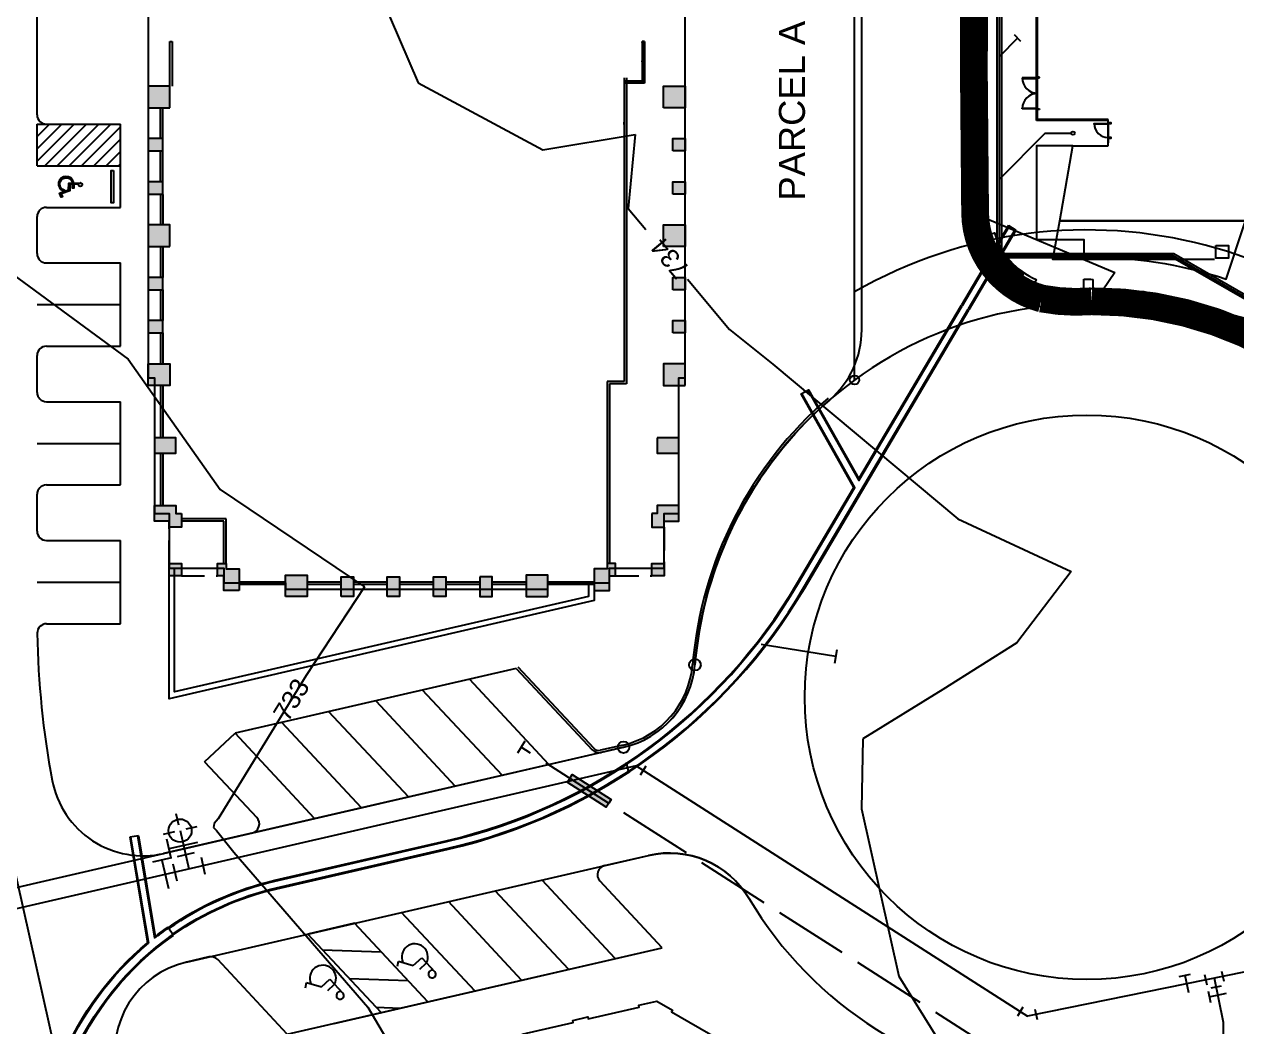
# Model space of a CAD drawing. Header units: feet. Extents: x 2207070 to 2208879, y 513929 to 516197.
# Drawn here: x 2207207.7 to 2207469.7, y 514937.1 to 515153.8 of the extents above; entities that cross this region are included whole.
import ezdxf

# ---------------------------------------------------------------- set-up
doc = ezdxf.new("R2010")
doc.units = ezdxf.units.FT
doc.header["$LTSCALE"] = 40
doc.header["$MEASUREMENT"] = 0
for name, pattern in [('0602-FP01-SKIN$0$HIDDEN2', [0.1875, 0.125, -0.0625]), ('CENTER2', [1.125, 0.75, -0.125, 0.125, -0.125]), ('DASHED2', [0.375, 0.25, -0.125]), ('DL4', [0.5, 0.4, -0.1]), ('HIDDEN2', [0.1875, 0.125, -0.0625]), ('PHANTOM2', [1.25, 0.625, -0.125, 0.125, -0.125, 0.125, -0.125]), ('PL1', [1.29, 1, -0.08, 0.025, -0.08, 0.025, -0.08])]:
    doc.linetypes.add(name, pattern=pattern)
doc.layers.get('0').update_dxf_attribs({"linetype": 'CONTINUOUS'})
for name, color, linetype in [('0602-CG01$0$A-SLAB-EDGE', 4, 'CONTINUOUS'), ('0602-FP01-SKIN$0$A-DOOR', 2, 'CONTINUOUS'), ('0602-FP01-SKIN$0$A-FLOR-OVHD', 1, '0602-FP01-SKIN$0$HIDDEN2'), ('0602-FP01-SKIN$0$A-GLAZ', 2, 'CONTINUOUS'), ('0602-FP01-SKIN$0$A-GLAZ-JAMB', 2, 'CONTINUOUS'), ('0602-FP01-SKIN$0$A-WALL-EXT', 5, 'CONTINUOUS'), ('0602-FP01-SKIN$0$A-WALL-FINISH', 1, 'CONTINUOUS'), ('_PATIO', 2, 'CONTINUOUS'), ('A-FLOR-OVHD', 8, 'HIDDEN2'), ('A-GLAZ', 103, 'CONTINUOUS'), ('a-hatch-bldg', 8, 'CONTINUOUS'), ('A-PARK-LINE', 9, 'CONTINUOUS'), ('A-WALL-EXT', 5, 'CONTINUOUS'), ('A-WALL-EXTR', 2, 'CONTINUOUS'), ('Building', 1, 'CONTINUOUS'), ('BuildTo', 6, 'DASHED2'), ('C-BLDG-OUTLINE', 2, 'CONTINUOUS'), ('C-ESMT-FIRE', 7, 'FIRE_LANE'), ('C-STRM-PIPE-EXIST', 245, 'HIDDEN2'), ('C-STRM-STRC', 7, 'CONTINUOUS'), ('C-SWLK-BFR', 7, 'CONTINUOUS'), ('Centerline', 7, 'CENTER2'), ('CONT-MNR', 250, 'HIDDEN2'), ('CONT-MNR LABELS', 250, 'CONTINUOUS'), ('EX-GUTTER', 11, 'CONTINUOUS'), ('EX-TC', 31, 'CONTINUOUS'), ('Existing-Stripes', 45, 'CONTINUOUS'), ('FOC', 6, 'CONTINUOUS'), ('JS-Bdy', 1, 'PHANTOM2'), ('LP-PLNT', 11, 'CONTINUOUS'), ('OneLC-Bdy', 1, 'PHANTOM2'), ('ParcelText', 9, 'CONTINUOUS'), ('Phii-DRIVE-ROW', 7, 'PHANTOM2'), ('PVMT', 3, 'CONTINUOUS'), ('SaniSwr-PHii', 76, 'DL4'), ('ShopsFOC', 9, 'CONTINUOUS'), ('SILT-FENCE', 3, 'SILT_FENCE2'), ('SS encase', 7, 'CONTINUOUS'), ('Storm Sewer CL', 31, 'CENTER2'), ('StormSewer', 14, 'CONTINUOUS'), ('Street-FOC', 6, 'CONTINUOUS'), ('Striping', 35, 'CONTINUOUS'), ('TCN-Bdy', 5, 'PL1'), ('Water-PHii', 144, 'CONTINUOUS'), ('WaterFittings-PHii', 151, 'CONTINUOUS'), ('XREF-TEMP', 7, 'CONTINUOUS'), ('xSITE$0$PSP-FOOTPRINT', 2, 'CONTINUOUS')]:
    doc.layers.add(name, color=color, linetype=linetype)
doc.styles.get("Standard").update_dxf_attribs({"font": 'ARIAL.TTF'})
doc.linetypes.add('FIRE_LANE', pattern='A,0.5,-0.2,["FL",Standard,S=0.1,R=0,X=-0.1,Y=-0.05],-0.2', length=0.9)
doc.linetypes.add('SILT_FENCE2', pattern='A,0.25,-0.1,["SF",Standard,S=0.1,R=0,X=-0.05,Y=-0.05],-0.15,0.5,["X",Standard,S=0.1,R=0,X=-0.05,Y=-0.05],0.25', length=1.25)

# ---------------------------------------------------------------- blocks, each defined once
blk = doc.blocks.new('0TEE')
for p, q in [((0.0375, 0.0625), (-0.0375, 0.0625)), ((0.0625, -0.0375), (0.0625, 0.0375)), ((0.0375, -0.0625), (-0.0375, -0.0625))]:
    blk.add_line(p, q)
blk = doc.blocks.new('045')
for p, q in [((0.0625, -0.0375), (0.0625, 0.0375)), ((-0.0177, -0.0707), (-0.0707, -0.0177))]:
    blk.add_line(p, q)
blk = doc.blocks.new('0vv')
for p, q in [((0, -0.0633), (0, 0.0633)), ((0.0422, -0.0633), (-0.0422, -0.0633))]:
    blk.add_line(p, q)

msp = doc.modelspace()

# ---------------------------------------------------------------- hatches: boundary and pattern name
at = {"layer": 'a-hatch-bldg'}
h = msp.add_hatch(color=7, dxfattribs=at)
h.paths.add_polyline_path([(2207239, 515034.53), (2207241.67, 515034.53), (2207241.67, 515037.19), (2207239, 515037.19)])
h.paths.add_polyline_path([(2207240.5, 515048.02), (2207240.5, 515049.69), (2207235.84, 515049.69), (2207235.84, 515046.36), (2207239, 515046.36), (2207239, 515045.03), (2207241.67, 515045.03), (2207241.67, 515048.03)])
h.paths.add_polyline_path([(2207240.5, 515061.03), (2207240.5, 515064.37), (2207235.84, 515064.37), (2207235.84, 515061.03)])
h.paths.add_polyline_path([(2207239.17, 515080.36), (2207234.5, 515080.36), (2207234.5, 515075.69), (2207239.17, 515075.69)])
h.paths.add_polyline_path([(2207237.67, 515089.69), (2207234.5, 515089.69), (2207234.5, 515087.02), (2207237.67, 515087.02)])
h.paths.add_polyline_path([(2207234.5, 515099.03), (2207234.5, 515096.36), (2207237.67, 515096.36), (2207237.67, 515099.03)])
h.paths.add_polyline_path([(2207234.5, 515110.36), (2207234.5, 515105.69), (2207239.17, 515105.69), (2207239.17, 515110.36)])
h.paths.add_polyline_path([(2207237.67, 515119.69), (2207234.5, 515119.69), (2207234.5, 515117.03), (2207237.67, 515117.03)])
h.paths.add_polyline_path([(2207237.67, 515129.03), (2207234.5, 515129.03), (2207234.5, 515126.36), (2207237.67, 515126.36)])
h.paths.add_polyline_path([(2207234.5, 515140.36), (2207234.5, 515135.69), (2207239.17, 515135.69), (2207239.17, 515140.36)])
h.paths.add_polyline_path([(2207234.5, 515170.36), (2207234.5, 515165.69), (2207239.17, 515165.69), (2207239.17, 515170.36)])
h.paths.add_polyline_path([(2207234.5, 515179.69), (2207234.5, 515177.02), (2207237.67, 515177.02), (2207237.67, 515179.69)])
h.paths.add_polyline_path([(2207237.67, 515186.36), (2207237.67, 515189.02), (2207234.5, 515189.02), (2207234.5, 515186.36)])
h.paths.add_polyline_path([(2207239.17, 515200.36), (2207234.5, 515200.36), (2207234.5, 515195.69), (2207239.17, 515195.69)])
h.paths.add_polyline_path([(2207237.67, 515207.02), (2207237.67, 515209.69), (2207234.5, 515209.69), (2207234.5, 515207.02)])
h.paths.add_polyline_path([(2207237.67, 515219.02), (2207234.5, 515219.02), (2207234.5, 515216.36), (2207237.67, 515216.36)])
h.paths.add_polyline_path([(2207239.17, 515225.69), (2207239.17, 515230.36), (2207234.5, 515230.36), (2207234.5, 515225.69)])
h.paths.add_polyline_path([(2207240.5, 515241.68), (2207240.5, 515245.02), (2207235.84, 515245.02), (2207235.84, 515241.68)])
h.paths.add_polyline_path([(2207240.5, 515258.02), (2207241.67, 515258.02), (2207241.67, 515261.02), (2207239, 515261.02), (2207239, 515259.69), (2207235.84, 515259.69), (2207235.84, 515256.36), (2207240.5, 515256.36)])
h.paths.add_polyline_path([(2207241.67, 515268.86), (2207241.67, 515271.52), (2207239, 515271.52), (2207239, 515268.86)])
h.paths.add_polyline_path([(2207250.84, 515271.52), (2207249.5, 515271.52), (2207249.5, 515268.86), (2207251.34, 515268.86), (2207251.34, 515270.02), (2207254.17, 515270.02), (2207254.17, 515274.69), (2207250.84, 515274.69)])
h.paths.add_polyline_path([(2207264.17, 515276.02), (2207264.17, 515271.36), (2207268.84, 515271.36), (2207268.84, 515276.02)])
h.paths.add_polyline_path([(2207276.17, 515271.77), (2207278.83, 515271.77), (2207278.83, 515276.02), (2207276.17, 515276.02)])
h.paths.add_polyline_path([(2207286.17, 515271.77), (2207288.84, 515271.77), (2207288.84, 515276.02), (2207286.17, 515276.02)])
h.paths.add_polyline_path([(2207296.17, 515271.77), (2207298.84, 515271.77), (2207298.84, 515276.02), (2207296.17, 515276.02)])
h.paths.add_polyline_path([(2207308.84, 515276.02), (2207306.17, 515276.02), (2207306.17, 515271.77), (2207308.84, 515271.77)])
h.paths.add_polyline_path([(2207316.17, 515276.02), (2207316.17, 515271.36), (2207320.84, 515271.36), (2207320.84, 515276.02)])
h.paths.add_polyline_path([(2207334.17, 515274.69), (2207330.84, 515274.69), (2207330.84, 515270.02), (2207333.67, 515270.02), (2207333.67, 515268.86), (2207335.5, 515268.86), (2207335.5, 515271.52), (2207334.17, 515271.52)])
h.paths.add_polyline_path([(2207346, 515271.52), (2207343.34, 515271.52), (2207343.34, 515268.86), (2207346, 515268.86)])
h.paths.add_polyline_path([(2207346, 515259.69), (2207346, 515261.02), (2207343.34, 515261.02), (2207343.34, 515258.02), (2207344.5, 515258.02), (2207344.5, 515256.36), (2207349.17, 515256.36), (2207349.17, 515259.69)])
h.paths.add_polyline_path([(2207344.5, 515245.02), (2207344.5, 515241.69), (2207349.17, 515241.69), (2207349.17, 515245.02)])
h.paths.add_polyline_path([(2207350.5, 515225.69), (2207350.5, 515230.36), (2207345.84, 515230.36), (2207345.84, 515225.69)])
h.paths.add_polyline_path([(2207347.84, 515219.02), (2207347.84, 515216.36), (2207350.5, 515216.36), (2207350.5, 515219.02)])
h.paths.add_polyline_path([(2207350.5, 515207.02), (2207350.5, 515209.69), (2207347.84, 515209.69), (2207347.84, 515207.02)])
h.paths.add_polyline_path([(2207350.5, 515195.69), (2207350.5, 515200.36), (2207345.84, 515200.36), (2207345.84, 515195.69)])
h.paths.add_polyline_path([(2207350.5, 515189.02), (2207347.84, 515189.02), (2207347.84, 515186.36), (2207350.5, 515186.36)])
h.paths.add_polyline_path([(2207350.5, 515177.02), (2207350.5, 515179.69), (2207347.84, 515179.69), (2207347.84, 515177.02)])
h.paths.add_polyline_path([(2207350.5, 515165.69), (2207350.5, 515170.36), (2207345.84, 515170.36), (2207345.84, 515165.69)])
h.paths.add_polyline_path([(2207350.5, 515135.69), (2207350.5, 515140.36), (2207345.84, 515140.36), (2207345.84, 515135.69)])
h.paths.add_polyline_path([(2207350.5, 515129.03), (2207347.84, 515129.03), (2207347.84, 515126.36), (2207350.5, 515126.36)])
h.paths.add_polyline_path([(2207347.84, 515119.69), (2207347.84, 515117.03), (2207350.5, 515117.03), (2207350.5, 515119.69)])
h.paths.add_polyline_path([(2207350.5, 515110.36), (2207345.84, 515110.36), (2207345.84, 515105.69), (2207350.5, 515105.69)])
h.paths.add_polyline_path([(2207347.84, 515099.03), (2207347.84, 515096.36), (2207350.5, 515096.36), (2207350.5, 515099.03)])
h.paths.add_polyline_path([(2207350.5, 515089.69), (2207347.84, 515089.69), (2207347.84, 515087.02), (2207350.5, 515087.02)])
h.paths.add_polyline_path([(2207350.5, 515080.36), (2207345.84, 515080.36), (2207345.84, 515075.69), (2207350.5, 515075.69)])
h.paths.add_polyline_path([(2207344.5, 515064.36), (2207344.5, 515061.02), (2207349.17, 515061.02), (2207349.17, 515064.36)])
h.paths.add_polyline_path([(2207349.17, 515046.36), (2207349.17, 515049.69), (2207344.5, 515049.69), (2207344.5, 515048.02), (2207343.34, 515048.03), (2207343.34, 515045.03), (2207346, 515045.03), (2207346, 515046.36)])
h.paths.add_polyline_path([(2207346, 515034.53), (2207346, 515037.19), (2207343.34, 515037.19), (2207343.34, 515034.53)])
h.paths.add_polyline_path([(2207330.84, 515031.36), (2207334.17, 515031.36), (2207334.17, 515034.53), (2207335.5, 515034.53), (2207335.5, 515037.19), (2207333.67, 515037.19), (2207333.67, 515036.03), (2207330.84, 515036.03)])
h.paths.add_polyline_path([(2207316.17, 515034.69), (2207316.17, 515030.03), (2207320.84, 515030.03), (2207320.84, 515034.69)])
h.paths.add_polyline_path([(2207308.84, 515034.28), (2207306.17, 515034.28), (2207306.17, 515030.03), (2207308.84, 515030.03)])
h.paths.add_polyline_path([(2207298.84, 515034.28), (2207296.17, 515034.28), (2207296.17, 515030.03), (2207298.84, 515030.03)])
h.paths.add_polyline_path([(2207286.17, 515030.03), (2207288.84, 515030.03), (2207288.84, 515034.28), (2207286.17, 515034.28)])
h.paths.add_polyline_path([(2207276.17, 515030.03), (2207278.83, 515030.03), (2207278.83, 515034.28), (2207276.17, 515034.28)])
h.paths.add_polyline_path([(2207264.17, 515034.69), (2207264.17, 515030.03), (2207268.84, 515030.03), (2207268.84, 515034.69)])
h.paths.add_polyline_path([(2207251.34, 515036.03), (2207251.34, 515037.19), (2207249.5, 515037.19), (2207249.5, 515034.53), (2207250.84, 515034.53), (2207250.84, 515031.36), (2207254.17, 515031.36), (2207254.17, 515036.03)])
at = {"layer": 'SS encase'}
h = msp.add_hatch(color=256, dxfattribs=at)
edge = h.paths.add_edge_path()
edge.add_arc((2206441.28, 515556.84), 1050, 327.3208, 327.37537)
edge.add_line((2207325.61, 514990.75), (2207326.15, 514991.6))
edge.add_line((2207326.15, 514991.6), (2207334.58, 514986.2))
edge.add_line((2207334.58, 514986.2), (2207334.04, 514985.36))
edge.add_arc((2206441.28, 515556.84), 1060, 327.32132, 327.37537, ccw=False)
edge.add_line((2207333.5, 514984.52), (2207325.07, 514989.91))
at = {"layer": 'Striping', "linetype": 'Continuous'}
h = msp.add_hatch(dxfattribs=at)
h.set_pattern_fill('ANSI31', scale=15, style=0)
h.set_pattern_definition([(45, (-0.4886, 0.2521), (-1.3258252147, 1.3258252147), [])])
h.paths.add_polyline_path([(2207228.5, 515123.16), (2207228.5, 515132.16), (2207212.5, 515132.16), (2207210.5, 515132.16), (2207210.5, 515123.16)])
h = msp.add_hatch(color=7, dxfattribs=at)
h.paths.add_polyline_path([(2207219.42, 515119.2, 2.92486), (2207219.84, 515119.5), (2207217.33, 515119.39), (2207217.27, 515117.94), (2207215.37, 515117.22), (2207215.69, 515116.38), (2207215.95, 515116.48), (2207215.73, 515117.06), (2207217.54, 515117.74), (2207217.6, 515119.13), (2207218.16, 515119.15), (2207218.12, 515118.32), (2207218.4, 515118.31), (2207218.44, 515119.16)])
h.paths.add_polyline_path([(2207218.38, 515119.62, 1.59663), (2207216.1, 515117.69), (2207216.52, 515117.84, -1.779686), (2207218.1, 515119.61)])

# ---------------------------------------------------------------- linework, layer by layer
for p, q in [((2207241.1, 514980.66), (2207240.53, 514983.1)), ((2207240.16, 514979.16), (2207237.72, 514978.6)), ((2207245.03, 514980.29), (2207242.6, 514979.73))]:
    msp.add_line(p, q)
msp.add_circle((2207241.38, 514979.44), 2.5)
at = {"layer": '0602-CG01$0$A-SLAB-EDGE', "color": 7, "linetype": 'Continuous'}
for p, q in [((2207426.65, 515133.16), (2207426.65, 515210.33)), ((2207441.93, 515133.16), (2207426.65, 515133.16)), ((2207441.93, 515127.45), (2207441.93, 515133.16)), ((2207431.48, 515111.28), (2207434.33, 515127.45)), ((2207434.33, 515127.45), (2207441.93, 515127.45)), ((2207486.89, 515111.28), (2207431.48, 515111.28))]:
    msp.add_line(p, q, dxfattribs=at)
at = {"layer": '0602-FP01-SKIN$0$A-DOOR', "color": 7}
for p, q in [((2207426.69, 515142.15), (2207423.36, 515142.15)), ((2207423.36, 515142.15), (2207423.36, 515142.01)), ((2207423.36, 515142.01), (2207426.69, 515142.01)), ((2207426.69, 515142.32), (2207426.69, 515142.15)), ((2207427.11, 515142.32), (2207426.69, 515142.32)), ((2207426.69, 515142.01), (2207426.69, 515142.15)), ((2207426.69, 515142.15), (2207427.11, 515142.15)), ((2207427.11, 515142.15), (2207427.11, 515142.32)), ((2207423.36, 515135.63), (2207426.69, 515135.63)), ((2207423.36, 515135.49), (2207423.36, 515135.63)), ((2207426.69, 515135.63), (2207426.69, 515135.49)), ((2207426.69, 515135.49), (2207423.36, 515135.49)), ((2207426.69, 515135.32), (2207426.69, 515135.49)), ((2207426.69, 515135.49), (2207427.11, 515135.49)), ((2207427.11, 515135.32), (2207426.69, 515135.32)), ((2207427.11, 515135.49), (2207427.11, 515135.32))]:
    msp.add_line(p, q, dxfattribs=at)
at = {"layer": '0602-FP01-SKIN$0$A-DOOR', "color": 7, "linetype": 'Continuous'}
msp.add_lwpolyline([(2207441.93, 515132.28), (2207441.93, 515132.13), (2207438.93, 515132.13), (2207438.93, 515132.28)], close=True, dxfattribs=at)
msp.add_arc((2207441.93, 515132.28), 3, 180, 270, dxfattribs=at)
at = {"layer": '0602-FP01-SKIN$0$A-DOOR', "color": 7}
for centre, major_axis, start_param, end_param in [((2207426.72, 515142.19), (2.38, 2.38), 2.366952, 3.916233), ((2207426.72, 515135.45), (-2.38, 2.38), -0.77464, 0.77464)]:
    msp.add_ellipse(centre, major_axis=major_axis, ratio=1, start_param=start_param, end_param=end_param, dxfattribs=at)
at = {"layer": '0602-FP01-SKIN$0$A-FLOR-OVHD', "color": 7, "linetype": 'Continuous'}
msp.add_lwpolyline([(2207464.89, 515102.9), (2207430.01, 515102.9), (2207431.48, 515111.28)], dxfattribs=at)
at = {"layer": '0602-FP01-SKIN$0$A-GLAZ', "color": 7, "linetype": 'Continuous'}
for p, q in [((2207441.93, 515132.28), (2207441.93, 515128.11)), ((2207431.48, 515111.28), (2207486.89, 515111.28))]:
    msp.add_line(p, q, dxfattribs=at)
msp.add_lwpolyline([(2207431.48, 515111.28), (2207434.33, 515127.45), (2207441.93, 515127.45)], dxfattribs=at)
at = {"layer": '0602-FP01-SKIN$0$A-GLAZ-JAMB', "color": 7, "linetype": 'Continuous'}
for points in [[(2207441.93, 515132.28), (2207442.6, 515132.28), (2207442.6, 515132.45), (2207441.93, 515132.45), (2207441.93, 515132.28)], [(2207441.93, 515129.11), (2207442.6, 515129.11), (2207442.6, 515129.28), (2207441.93, 515129.28), (2207441.93, 515129.11)]]:
    msp.add_lwpolyline(points, dxfattribs=at)
at = {"layer": '0602-FP01-SKIN$0$A-WALL-EXT', "color": 7, "linetype": 'Continuous'}
for p, q in [((2207426.59, 515210.38), (2207426.59, 515142.32)), ((2207426.59, 515133.11), (2207426.59, 515135.32)), ((2207441.93, 515133.11), (2207426.59, 515133.11)), ((2207441.93, 515132.45), (2207441.93, 515132.95))]:
    msp.add_line(p, q, dxfattribs=at)
at = {"layer": '0602-FP01-SKIN$0$A-WALL-FINISH', "color": 7, "linetype": 'Continuous'}
for p, q in [((2207426.43, 515159.53), (2207426.43, 515142.32)), ((2207426.59, 515142.32), (2207426.43, 515142.32)), ((2207426.43, 515132.95), (2207426.43, 515135.32)), ((2207426.61, 515135.32), (2207426.43, 515135.32)), ((2207441.93, 515132.95), (2207426.43, 515132.95))]:
    msp.add_line(p, q, dxfattribs=at)
at = {"layer": '_PATIO', "color": 7, "linetype": 'Continuous'}
for points in [[(2207330.84, 515032.99), (2207330.84, 515029.16), (2207239, 515007.96), (2207239, 515036.16)], [(2207329.67, 515032.99), (2207329.67, 515030.09), (2207240.17, 515009.43), (2207240.17, 515036.16)]]:
    msp.add_lwpolyline(points, dxfattribs=at)
at = {"layer": 'A-FLOR-OVHD', "color": 7}
for p, q in [((2207350.5, 515080.36), (2207350.5, 515230.36)), ((2207349.17, 515049.69), (2207349.17, 515075.69)), ((2207239, 515037.19), (2207239, 515045.03)), ((2207346, 515045.03), (2207346, 515037.19)), ((2207241.67, 515034.53), (2207249.5, 515034.53)), ((2207335.5, 515034.53), (2207343.34, 515034.53))]:
    msp.add_line(p, q, dxfattribs=at)
at = {"layer": 'A-GLAZ', "color": 7, "linetype": 'Continuous'}
for p, q in [((2207239.17, 515140.36), (2207239.17, 515150.02)), ((2207239.67, 515150.02), (2207239.67, 515140.36)), ((2207341.23, 515150.04), (2207341.23, 515141.48)), ((2207341.73, 515150.04), (2207341.23, 515150.04)), ((2207341.73, 515150.04), (2207341.73, 515140.98)), ((2207341.23, 515141.48), (2207337.34, 515141.48)), ((2207341.73, 515140.98), (2207337.34, 515140.98))]:
    msp.add_line(p, q, dxfattribs=at)
at = {"layer": 'A-GLAZ', "color": 7}
for p, q in [((2207341.23, 515149.84), (2207341.23, 515150.04)), ((2207341.23, 515150.04), (2207341.73, 515150.04)), ((2207341.73, 515149.84), (2207341.23, 515149.84)), ((2207341.48, 515145.87), (2207341.48, 515149.84)), ((2207341.57, 515145.87), (2207341.56, 515149.84)), ((2207341.73, 515150.04), (2207341.73, 515149.84)), ((2207341.23, 515145.66), (2207341.23, 515145.87)), ((2207341.23, 515145.87), (2207341.73, 515145.87)), ((2207341.73, 515145.66), (2207341.23, 515145.66)), ((2207341.48, 515145.66), (2207341.48, 515141.38)), ((2207341.57, 515145.66), (2207341.57, 515141.3)), ((2207341.73, 515145.87), (2207341.73, 515145.66)), ((2207337.34, 515142.18), (2207337.34, 515076.53)), ((2207337.84, 515142.18), (2207337.84, 515076.03)), ((2207341.59, 515140.98), (2207341.09, 515141.48)), ((2207341.73, 515141.13), (2207341.23, 515141.63)), ((2207237.17, 515129.03), (2207237.17, 515135.69)), ((2207237.67, 515129.03), (2207237.67, 515135.69)), ((2207237.17, 515119.69), (2207237.17, 515126.36)), ((2207237.67, 515119.69), (2207237.67, 515126.36)), ((2207237.17, 515116.96), (2207237.17, 515110.36)), ((2207237.67, 515116.96), (2207237.67, 515110.36)), ((2207237.17, 515105.69), (2207237.17, 515099.03)), ((2207237.67, 515105.69), (2207237.67, 515099.03)), ((2207237.17, 515096.36), (2207237.17, 515089.69)), ((2207237.67, 515096.36), (2207237.67, 515089.69)), ((2207237.17, 515087.02), (2207237.17, 515080.36)), ((2207237.67, 515087.02), (2207237.67, 515080.36)), ((2207237.17, 515075.69), (2207237.17, 515064.36)), ((2207237.67, 515075.69), (2207237.67, 515064.36)), ((2207334.38, 515076.53), (2207333.67, 515076.53)), ((2207333.67, 515076.53), (2207333.67, 515037.19)), ((2207334.38, 515076.03), (2207334.17, 515076.03)), ((2207334.17, 515076.03), (2207334.17, 515037.19)), ((2207337.34, 515076.53), (2207334.38, 515076.53)), ((2207337.84, 515076.03), (2207334.38, 515076.03)), ((2207237.17, 515061.02), (2207237.17, 515049.69)), ((2207237.67, 515061.02), (2207237.67, 515049.69)), ((2207251.33, 515046.86), (2207241.67, 515046.86)), ((2207251.34, 515037.19), (2207251.33, 515046.86)), ((2207250.83, 515046.36), (2207241.67, 515046.36)), ((2207250.84, 515037.19), (2207250.83, 515046.36)), ((2207254.17, 515033.19), (2207264.17, 515033.19)), ((2207254.17, 515032.69), (2207264.17, 515032.69)), ((2207268.84, 515033.19), (2207276.17, 515033.19)), ((2207268.84, 515032.69), (2207276.17, 515032.69)), ((2207278.83, 515033.19), (2207286.17, 515033.19)), ((2207278.83, 515032.69), (2207286.17, 515032.69)), ((2207288.84, 515033.19), (2207296.17, 515033.19)), ((2207288.84, 515032.69), (2207296.17, 515032.69)), ((2207298.84, 515033.19), (2207306.17, 515033.19)), ((2207298.84, 515032.69), (2207306.17, 515032.69)), ((2207308.84, 515033.19), (2207316.17, 515033.19)), ((2207308.84, 515032.69), (2207316.17, 515032.69)), ((2207320.84, 515033.19), (2207330.84, 515033.19)), ((2207320.84, 515032.69), (2207330.84, 515032.69))]:
    msp.add_line(p, q, dxfattribs=at)
at = {"layer": 'A-GLAZ', "color": 7, "linetype": 'Continuous'}
for points in [[(2207239.17, 515150.02), (2207239.67, 515150.02)], [(2207337.34, 515132.11), (2207337.34, 515132.61)]]:
    msp.add_lwpolyline(points, dxfattribs=at)
at = {"layer": 'A-PARK-LINE', "color": 7, "linetype": 'Continuous'}
msp.add_lwpolyline([(2207227, 515122.14), (2207227, 515115.14), (2207226.5, 515115.14), (2207226.5, 515122.14)], close=True, dxfattribs=at)
at = {"layer": 'A-WALL-EXT', "color": 7, "linetype": 'Continuous'}
msp.add_lwpolyline([(2207465.22, 515105.95), (2207467.97, 515105.95), (2207467.97, 515103.2), (2207465.22, 515103.2)], close=True, dxfattribs=at)
at = {"layer": 'A-WALL-EXTR', "color": 7}
for points in [[(2207239.17, 515135.69), (2207239.17, 515140.36), (2207234.5, 515140.36), (2207234.5, 515135.69)], [(2207345.84, 515135.69), (2207345.84, 515140.36), (2207350.5, 515140.36), (2207350.5, 515135.69)], [(2207237.67, 515126.36), (2207237.67, 515129.03), (2207234.5, 515129.03), (2207234.5, 515126.36)], [(2207347.84, 515126.36), (2207347.84, 515129.03), (2207350.5, 515129.03), (2207350.5, 515126.36)], [(2207237.67, 515117.03), (2207237.67, 515119.69), (2207234.5, 515119.69), (2207234.5, 515117.03)], [(2207347.84, 515117.03), (2207347.84, 515119.69), (2207350.5, 515119.69), (2207350.5, 515117.03)], [(2207239.17, 515105.69), (2207239.17, 515110.36), (2207234.5, 515110.36), (2207234.5, 515105.69)], [(2207345.84, 515105.69), (2207345.84, 515110.36), (2207350.5, 515110.36), (2207350.5, 515105.69)], [(2207237.67, 515096.36), (2207237.67, 515099.03), (2207234.5, 515099.03), (2207234.5, 515096.36)], [(2207347.84, 515096.36), (2207347.84, 515099.03), (2207350.5, 515099.03), (2207350.5, 515096.36)], [(2207237.67, 515087.02), (2207237.67, 515089.69), (2207234.5, 515089.69), (2207234.5, 515087.02)], [(2207347.84, 515087.02), (2207347.84, 515089.69), (2207350.5, 515089.69), (2207350.5, 515087.02)], [(2207234.5, 515075.69), (2207234.5, 515080.36), (2207239.17, 515080.36), (2207239.17, 515075.69)], [(2207350.5, 515075.69), (2207350.5, 515080.36), (2207345.84, 515080.36), (2207345.84, 515075.69)], [(2207235.84, 515064.37), (2207235.84, 515061.03), (2207240.5, 515061.03), (2207240.5, 515064.37)], [(2207344.5, 515064.36), (2207344.5, 515061.02), (2207349.17, 515061.02), (2207349.17, 515064.36)], [(2207241.67, 515048.03), (2207241.67, 515045.03), (2207239, 515045.03), (2207239, 515046.36), (2207235.84, 515046.36), (2207235.84, 515049.69), (2207240.5, 515049.69), (2207240.5, 515048.02)], [(2207343.34, 515048.03), (2207343.34, 515045.03), (2207346, 515045.03), (2207346, 515046.36), (2207349.17, 515046.36), (2207349.17, 515049.69), (2207344.5, 515049.69), (2207344.5, 515048.02)], [(2207239, 515034.53), (2207239, 515037.19), (2207241.67, 515037.19), (2207241.67, 515034.53)], [(2207254.17, 515031.36), (2207250.84, 515031.36), (2207250.84, 515034.53), (2207249.5, 515034.53), (2207249.5, 515037.19), (2207251.34, 515037.19), (2207251.34, 515036.03), (2207254.17, 515036.03)], [(2207330.84, 515031.36), (2207334.17, 515031.36), (2207334.17, 515034.53), (2207335.5, 515034.53), (2207335.5, 515037.19), (2207333.67, 515037.19), (2207333.67, 515036.03), (2207330.84, 515036.03)], [(2207343.34, 515034.53), (2207343.34, 515037.19), (2207346, 515037.19), (2207346, 515034.53)], [(2207264.17, 515030.03), (2207264.17, 515034.69), (2207268.84, 515034.69), (2207268.84, 515030.03)], [(2207276.17, 515030.03), (2207276.17, 515034.28), (2207278.83, 515034.28), (2207278.83, 515030.03)], [(2207286.17, 515030.03), (2207286.17, 515034.28), (2207288.84, 515034.28), (2207288.84, 515030.03)], [(2207296.17, 515030.03), (2207296.17, 515034.28), (2207298.84, 515034.28), (2207298.84, 515030.03)], [(2207306.17, 515034.28), (2207306.17, 515030.03), (2207308.84, 515030.03), (2207308.84, 515034.28)], [(2207320.84, 515030.03), (2207320.84, 515034.69), (2207316.17, 515034.69), (2207316.17, 515030.03)]]:
    msp.add_lwpolyline(points, close=True, dxfattribs=at)
at = {"layer": 'Building', "color": 7, "linetype": 'Continuous'}
msp.add_lwpolyline([(2207234.5, 515231.99), (2207234.5, 515077.32), (2207235.84, 515077.32), (2207235.84, 515047.99), (2207239, 515047.99), (2207239, 515036.16), (2207250.84, 515036.16), (2207250.84, 515032.99), (2207264.17, 515032.99), (2207264.17, 515031.66), (2207320.84, 515031.66), (2207320.84, 515032.99), (2207334.17, 515032.99), (2207334.17, 515036.16), (2207346, 515036.16), (2207346, 515047.99), (2207349.17, 515047.99), (2207349.17, 515077.32), (2207350.5, 515077.32), (2207350.5, 515231.99)], dxfattribs=at)
at = {"layer": 'BuildTo', "color": 7, "linetype": 'Continuous'}
msp.add_arc((2207437.36, 515008.27), 101, 30.8815, 119.8196, dxfattribs=at)
at = {"layer": 'C-BLDG-OUTLINE', "color": 7, "linetype": 'Continuous'}
for p, q in [((2207426.43, 515132.95), (2207426.43, 515210.55)), ((2207441.93, 515132.95), (2207426.43, 515132.95)), ((2207426.43, 515132.95), (2207426.43, 515132.95)), ((2207441.93, 515127.45), (2207441.93, 515132.95)), ((2207431.48, 515111.28), (2207434.33, 515127.45)), ((2207434.33, 515127.45), (2207441.93, 515127.45)), ((2207486.89, 515111.28), (2207431.48, 515111.28))]:
    msp.add_line(p, q, dxfattribs=at)
at = {"layer": 'C-ESMT-FIRE', "color": 7, "linetype": 'Continuous'}
for points in [[(2207237.91, 514974.54), (2207337.22, 514997.47, 0.326141), (2207352.65, 515015.3, -0.196211), (2207381.77, 515072.57, 0.217798), (2207388.69, 515087.7), (2207388.69, 515280.32, 0.025047), (2207388.59, 515282.32, 0.025047)], [(2207242.77, 514951.03), (2207342.62, 514974.08, -0.326156), (2207364.31, 514964.82, 0.239115), (2207429.27, 514923.66, -0.386545), (2207447.36, 514903.75), (2207447.36, 514810.67)]]:
    msp.add_lwpolyline(points, format="xyb", dxfattribs=at)
at = {"layer": 'C-ESMT-FIRE', "color": 7, "linetype": 'Continuous', "flags": 128}
msp.add_lwpolyline([(2207412.75, 515282.32, 0.021167), (2207412.68, 515280.63), (2207412.68, 515113.17, 0.427325), (2207433.57, 515093.19, -0.290592), (2207512.59, 515047.84, 0.326156), (2207533.76, 515037.45), (2207824.33, 515088.69, -0.131652), (2207847.02, 515086.7), (2207925.99, 515057.96, 0.087489), (2207932.83, 515056.76), (2207965.26, 515056.76)], format="xyb", dxfattribs=at)
at = {"layer": 'C-ESMT-FIRE', "color": 7, "linetype": 'Continuous'}
msp.add_circle((2207437.36, 515008.27), 61, dxfattribs=at)
at = {"layer": 'C-STRM-PIPE-EXIST', "color": 5, "linetype": 'Continuous'}
for p, q in [((2207420.38, 515110.22), (2207410.22, 515093)), ((2207420.54, 515110.13), (2207410.38, 515092.9)), ((2207421.84, 515109.36), (2207411.67, 515092.14)), ((2207420.38, 515110.22), (2207422, 515109.27)), ((2207422, 515109.27), (2207411.83, 515092.04)), ((2207383.07, 515017.08), (2207366.93, 515019.71)), ((2207383.31, 515018.56), (2207382.83, 515015.6)), ((2207232.38, 514978.32), (2207230.53, 514978.02)), ((2207230.53, 514978.02), (2207234.33, 514955.19)), ((2207230.71, 514978.05), (2207234.54, 514955.09)), ((2207232.19, 514978.29), (2207235.88, 514956.18)), ((2207232.38, 514978.32), (2207236.01, 514956.55)), ((2207239.97, 514956.79), (2207238.73, 514958.56))]:
    msp.add_line(p, q, dxfattribs=at)
for points in [[(2207238.81, 514958.44, -0.096535), (2207261.85, 514968.71), (2207298.92, 514977.27, 0.205515), (2207374.68, 515032.77), (2207386.99, 515053.64), (2207375.59, 515073.83), (2207377.22, 515074.75), (2207388.09, 515055.5), (2207410.22, 515093)], [(2207239.78, 514957.06, -0.096535), (2207262.23, 514967.07), (2207299.3, 514975.63, 0.205515), (2207376.13, 515031.91), (2207411.67, 515092.14)], [(2207239.89, 514956.91, -0.096535), (2207262.28, 514966.89), (2207299.34, 514975.44, 0.205515), (2207376.29, 515031.82), (2207411.83, 515092.04)], [(2207238.92, 514958.29, -0.096535), (2207261.9, 514968.53), (2207298.96, 514977.09, 0.205515), (2207374.84, 515032.67), (2207387.21, 515053.64), (2207375.75, 515073.92)], [(2207235.88, 514956.18, -0.014058), (2207238.85, 514958.39)], [(2207236.01, 514956.55, -0.012817), (2207238.73, 514958.56)], [(2207196.7, 514884.82), (2207215.79, 514930.12, -0.119663), (2207234.33, 514955.19)], [(2207196.89, 514884.74), (2207215.98, 514930.04, -0.120029), (2207234.54, 514955.09)], [(2207198.51, 514884.06), (2207217.59, 514929.36, -0.140983), (2207239.85, 514956.96)], [(2207198.7, 514883.98), (2207217.78, 514929.28, -0.140983), (2207239.97, 514956.79)]]:
    msp.add_lwpolyline(points, format="xyb", dxfattribs=at)
msp.add_lwpolyline([(2207377.06, 515074.66), (2207388.09, 515055.13), (2207410.38, 515092.9)], dxfattribs=at)
at = {"layer": 'C-STRM-STRC', "color": 5, "linetype": 'Continuous'}
msp.add_lwpolyline([(2207419.27, 515104.64), (2207418.25, 515102.92), (2207416.53, 515103.93), (2207417.54, 515105.66)], close=True, dxfattribs=at)
msp.add_circle((2207434.33, 515130.2), 0.375, dxfattribs=at)
at = {"layer": 'C-SWLK-BFR', "color": 7, "linetype": 'Continuous'}
for p, q in [((2207418.5, 515105.88), (2207414.74, 515103.96)), ((2207423.76, 515099.97), (2207421.52, 515096.61))]:
    msp.add_line(p, q, dxfattribs=at)
msp.add_lwpolyline([(2207413.23, 515107.46), (2207417.39, 515108.66, 0.226733), (2207426.4, 515098.56), (2207424.83, 515094.8)], format="xyb", dxfattribs=at)
for centre in [(2207415.3, 515105.64), (2207416.7, 515102.99), (2207418.51, 515100.6), (2207420.67, 515098.53), (2207423.14, 515096.83)]:
    msp.add_circle(centre, 0.25, dxfattribs=at)
for radius, start, end in [(18.95, 207.1206, 236.3203), (18.7, 207.1206, 211.7379), (18.45, 207.1206, 236.3203), (18.2, 207.1206, 236.3203), (17.95, 207.1206, 236.3203), (17.7, 207.1206, 236.3203), (17.45, 207.1206, 236.3203), (17.2, 207.1206, 236.3203), (16.95, 207.1206, 236.3203), (16.7, 207.1206, 236.3203), (16.45, 207.1206, 236.3203), (16.2, 207.1206, 236.3203), (15.95, 207.1206, 236.3203), (18.7, 213.2701, 220.9309), (18.7, 222.4631, 230.1239), (18.7, 231.656, 236.3203)]:
    msp.add_arc((2207432.47, 515113.04), radius, start, end, dxfattribs=at)
at = {"layer": 'Centerline', "color": 7, "linetype": 'Continuous', "flags": 128}
msp.add_lwpolyline([(2207231.36, 514810.67), (2207231.36, 514850.44, 0.054979), (2207230.16, 514861.34), (2207203.31, 514981.58, -0.054979), (2207198.5, 515025.17), (2207198.5, 515300.63)], format="xyb", dxfattribs=at)
at = {"layer": 'CONT-MNR', "color": 35, "linetype": 'Continuous'}
for p, q in [((2207257.83, 515222.49, 734), (2207292.85, 515141.06, 734)), ((2207292.85, 515141.06, 734), (2207319.8, 515126.63, 734)), ((2207319.8, 515126.63, 734), (2207339.73, 515129.89, 734)), ((2207339.73, 515129.89, 734), (2207338.24, 515113.9, 734)), ((2207183.98, 515115.21, 733), (2207230.18, 515081.36, 733)), ((2207338.24, 515113.9, 734), (2207342.05, 515109.36, 734)), ((2207413.2, 515112.99, 734), (2207413.16, 515111.18, 734)), ((2207351.04, 515098.63, 734), (2207360.12, 515087.79, 734)), ((2207360.12, 515087.79, 734), (2207369.5, 515080.29, 734)), ((2207230.18, 515081.36, 733), (2207250.04, 515053.18, 733)), ((2207369.5, 515080.29, 734), (2207409.42, 515046.87, 734)), ((2207250.04, 515053.18, 733), (2207281.26, 515032.18, 733)), ((2207409.42, 515046.87, 734), (2207433.95, 515035.47, 734)), ((2207433.95, 515035.47, 734), (2207422.24, 515020.06, 734)), ((2207281.26, 515032.18, 733), (2207268.62, 515012.98, 733)), ((2207422.24, 515020.06, 734), (2207406.2, 515009.94, 734)), ((2207268.62, 515012.98, 733), (2207249.6, 514981.99, 733)), ((2207406.2, 515009.94, 734), (2207388.92, 514999.26, 734)), ((2207388.92, 514999.26, 734), (2207388.63, 514984.18, 734)), ((2207388.63, 514984.18, 734), (2207396.69, 514947.96, 734)), ((2207248.78, 514980.97, 733), (2207248.61, 514980.11, 733)), ((2207249.6, 514981.99, 733), (2207248.78, 514980.97, 733)), ((2207248.61, 514980.11, 733), (2207249.26, 514979.5, 733)), ((2207249.26, 514979.5, 733), (2207253.04, 514974.79, 733)), ((2207253.04, 514974.79, 733), (2207281.93, 514941.27, 733)), ((2207396.69, 514947.96, 734), (2207404.84, 514934.9, 734)), ((2207281.93, 514941.27, 733), (2207286, 514934.46, 733))]:
    msp.add_line(p, q, dxfattribs=at)
at = {"layer": 'CONT-MNR', "color": 35, "linetype": 'Continuous', "extrusion": (0.73885, 0.673869, 0), "elevation": 1978067.16}
msp.add_lwpolyline([(-1106916.78, 734), (-1106917.45, 734)], dxfattribs=at)
at = {"layer": 'CONT-MNR', "color": 35, "linetype": 'Continuous', "elevation": 734}
for points in [[(2207413.65, 515112.5), (2207413.94, 515112.47)], [(2207440.78, 515096.28), (2207449.62, 515095.98)], [(2207449.62, 515095.98), (2207471.8, 515090.13)]]:
    msp.add_lwpolyline(points, dxfattribs=at)
at = {"layer": 'CONT-MNR', "color": 35, "linetype": 'Continuous'}
for points in [[(2207413.94, 515112.47, 734), (2207443.38, 515100.11, 734)], [(2207443.38, 515100.11, 734), (2207440.78, 515096.28, 734)]]:
    msp.add_polyline3d(points, dxfattribs=at)
for centre, radius, start, end in [((2207425.01, 515110.92, 734), 11.85, 178.732, 210.783), ((2207575.73, 515200.71, 734), 187.29, 210.783, 212.0466), ((2207426.57, 515107.33, 734), 11.31, 212.0466, 233.927), ((2207457.02, 515149.13, 734), 63.03, 233.927, 239.3475), ((2207434.13, 515121.66, 734), 28.3, 250.9256, 274.4338), ((2207437.81, 515010.09, 734), 83.37, 29.4271, 91.0202)]:
    msp.add_arc(centre, radius, start, end, dxfattribs=at)
at = {"layer": 'EX-GUTTER', "color": 7, "linetype": 'Continuous'}
for p, q in [((2207412.35, 515142.34), (2207412.21, 515175.08)), ((2207412.35, 515142.34), (2207412.36, 515113.13)), ((2207438.35, 515093.21), (2207436.3, 515093.14))]:
    msp.add_line(p, q, dxfattribs=at)
msp.add_lwpolyline([(2207381.77, 515072.57, 0.217812), (2207388.69, 515087.7), (2207388.69, 515280.32, 0.414214), (2207368.69, 515300.32)], format="xyb", dxfattribs=at)
for centre, radius, start, end in [((2207431.03, 515113.08), 18.67, 179.8472, 209.628), ((2207433.53, 515114.5), 21.54, 209.628, 277.3968), ((2207439.49, 515026.33), 66.89, 82.1547, 90.9779), ((2207437.04, 515008.58), 84.81, 42.4418, 82.1547)]:
    msp.add_arc(centre, radius, start, end, dxfattribs=at)
at = {"layer": 'EX-TC', "color": 7, "linetype": 'Continuous'}
for p, q in [((2207412.93, 515142.37), (2207412.98, 515175.12)), ((2207413.19, 515113.09), (2207412.93, 515142.37))]:
    msp.add_line(p, q, dxfattribs=at)
for centre, radius, start, end in [((2207432.57, 515113.2), 19.38, 180.3001, 255.1657), ((2207435.19, 515133.53), 39.8, 259.0149, 274.6692), ((2207438.71, 515013.41), 80.45, 61.1685, 90.2011)]:
    msp.add_arc(centre, radius, start, end, dxfattribs=at)
at = {"layer": 'Existing-Stripes', "color": 7, "linetype": 'Continuous'}
for p, q in [((2207335.44, 514951.81), (2207319.62, 514968.77)), ((2207325.31, 514949.47), (2207309.49, 514966.43)), ((2207315.19, 514947.13), (2207299.37, 514964.1)), ((2207305.06, 514944.79), (2207289.24, 514961.76)), ((2207279.11, 514959.42), (2207268.99, 514957.08)), ((2207294.93, 514942.46), (2207279.11, 514959.42)), ((2207284.81, 514940.12), (2207268.99, 514957.08)), ((2207272.15, 514953.69), (2207284.87, 514953.25)), ((2207288.37, 514950.13), (2207288.58, 514951.26)), ((2207288.58, 514951.26), (2207291.79, 514950.27)), ((2207291.79, 514950.27), (2207293.61, 514951.96)), ((2207294.51, 514950.73), (2207293.13, 514949.44)), ((2207293.61, 514951.96), (2207296.45, 514948.92)), ((2207271.93, 514945.65), (2207273.75, 514947.34)), ((2207273.75, 514947.34), (2207276.58, 514944.3)), ((2207277.94, 514947.49), (2207290.66, 514947.04)), ((2207268.5, 514945.5), (2207268.72, 514946.64)), ((2207268.72, 514946.64), (2207271.93, 514945.65)), ((2207274.65, 514946.1), (2207273.27, 514944.81)), ((2207283.73, 514941.28), (2207289.04, 514941.09))]:
    msp.add_line(p, q, dxfattribs=at)
for centre, radius, start, end in [((2207292.11, 514952.13), 2.84, 333.2284, 204.0335), ((2207272.25, 514947.51), 2.84, 333.2284, 204.0335), ((2207295.88, 514948.45), 0.845, 75.9086, 262.1465), ((2207295.87, 514948.39), 0.786, 262.1465, 43), ((2207276.02, 514943.82), 0.845, 75.9086, 262.1465), ((2207276.01, 514943.76), 0.786, 262.1465, 43)]:
    msp.add_arc(centre, radius, start, end, dxfattribs=at)
at = {"layer": 'FOC', "color": 7, "linetype": 'Continuous'}
for p, q in [((2207210.5, 515134.16), (2207210.5, 515175.16)), ((2207212.5, 515132.16), (2207228.5, 515132.16)), ((2207228.5, 515114.16), (2207228.5, 515132.16)), ((2207210.5, 515104.16), (2207210.5, 515112.16)), ((2207212.5, 515114.16), (2207228.5, 515114.16)), ((2207212.5, 515102.16), (2207228.5, 515102.16)), ((2207228.5, 515084.16), (2207228.5, 515102.16)), ((2207212.5, 515084.16), (2207228.5, 515084.16)), ((2207210.5, 515074.16), (2207210.5, 515082.16)), ((2207212.5, 515072.16), (2207228.5, 515072.16)), ((2207228.5, 515054.16), (2207228.5, 515072.16)), ((2207210.5, 515044.16), (2207210.5, 515052.16)), ((2207212.5, 515054.16), (2207228.5, 515054.16)), ((2207212.5, 515042.16), (2207228.5, 515042.16)), ((2207228.5, 515024.16), (2207228.5, 515042.16)), ((2207212.53, 515024.16), (2207228.5, 515024.16)), ((2207314.04, 515014.51), (2207253.28, 515000.48)), ((2207314.04, 515014.51), (2207330.44, 514996.93)), ((2207314.41, 515014.85), (2207330.8, 514997.27)), ((2207246.7, 514994.34), (2207253.28, 515000.48)), ((2207246.7, 514994.34), (2207257.98, 514982.25))]:
    msp.add_line(p, q, dxfattribs=at)
msp.add_lwpolyline([(2207237.91, 514974.54), (2207256.97, 514978.94)], dxfattribs=at)
for centre, radius, start, end in [((2207212.5, 515134.16), 2, 180, 270), ((2207212.5, 515112.16), 2, 90, 180), ((2207212.5, 515104.16), 2, 180, 270), ((2207212.5, 515082.16), 2, 90, 180), ((2207212.5, 515074.16), 2, 180, 270), ((2207212.5, 515052.16), 2, 90, 180), ((2207212.5, 515044.16), 2, 180, 270), ((2207212.53, 515022.16), 2, 90, 180.9281), ((2207398.5, 515025.17), 188, 180.9281, 190.6837), ((2207233.41, 514994.02), 20, 190.6837, 283), ((2207256.52, 514980.89, 0), 2, 283.021, 43)]:
    msp.add_arc(centre, radius, start, end, dxfattribs=at)
at = {"layer": 'JS-Bdy', "color": 7, "linetype": 'Continuous'}
msp.add_line((2207387.14, 515076.85), (2207387.14, 515282.32), dxfattribs=at)
at = {"layer": 'JS-Bdy', "color": 7, "linetype": 'Continuous', "flags": 128}
msp.add_lwpolyline([(2207965.26, 515056.76), (2207932.83, 515056.76, -0.087489), (2207925.99, 515057.96), (2207847.02, 515086.7, 0.131652), (2207824.33, 515088.69), (2207533.76, 515037.45, -0.326156), (2207512.59, 515047.84, 0.458233), (2207387.14, 515076.85)], format="xyb", dxfattribs=at)
at = {"layer": 'LP-PLNT', "color": 7, "linetype": 'Continuous'}
for p, q in [((2207436.7, 515096.63), (2207436.7, 515098.63)), ((2207438.7, 515096.61), (2207438.7, 515098.61))]:
    msp.add_line(p, q, dxfattribs=at)
for points in [[(2207434.33, 515127.45), (2207426.43, 515127.45), (2207426.43, 515107.24), (2207436.66, 515107.24), (2207436.66, 515103.35, -0.087119), (2207467.42, 515098.66), (2207471.48, 515110.86)], [(2207436.7, 515098.63, -0.005572), (2207438.7, 515098.61, -0.005572)], [(2207436.7, 515096.63, -0.005699), (2207438.7, 515096.61, -0.005699)]]:
    msp.add_lwpolyline(points, format="xyb", dxfattribs=at)
at = {"layer": 'OneLC-Bdy', "color": 7, "linetype": 'Continuous'}
msp.add_circle((2207387.14, 515076.85), 1, dxfattribs=at)
at = {"layer": 'Phii-DRIVE-ROW', "color": 7, "linetype": 'Continuous'}
for radius in [2, 1.5]:
    msp.add_arc((2207331.9, 514998.29), radius, 223, 283, dxfattribs=at)
at = {"layer": 'PVMT', "color": 7, "linetype": 'Continuous'}
for centre, radius, start, end in [((2207437.36, 515008.27), 85.5, 130.8488, 175.2562), ((2207332.72, 515016.95), 19.5, 283, 355.2562)]:
    msp.add_arc(centre, radius, start, end, dxfattribs=at)
at = {"layer": 'SaniSwr-PHii', "color": 2}
msp.add_line((2207315.89, 514998.76), (2207314.3, 514996.22), dxfattribs=at)
msp.add_lwpolyline([(2207451.86, 514909.94), (2207455.22, 514912.81, 0.075476), (2207494.48, 514958.23), (2207531.68, 515017.29)], format="xyb", dxfattribs=at)
msp.add_lwpolyline([(2207451.86, 514754.86), (2207451.86, 514909.94), (2207315.09, 514997.49)], dxfattribs=at)
at = {"layer": 'ShopsFOC', "color": 7, "linetype": 'Continuous'}
for p, q in [((2207337.11, 514997.95), (2207332.24, 514996.83)), ((2207333.12, 514971.89), (2207342.62, 514974.08)), ((2207345.56, 514954.14), (2207332.11, 514968.58)), ((2207264.56, 514935.44), (2207345.56, 514954.14)), ((2207274.68, 514937.78), (2207345.56, 514954.14)), ((2207247.61, 514952.15), (2207242.77, 514951.03)), ((2207264.56, 514935.44), (2207249.52, 514951.56))]:
    msp.add_line(p, q, dxfattribs=at)
msp.add_circle((2207437.36, 515008.27), 61, dxfattribs=at)
for centre, radius, start, end in [((2207347.12, 514954.59), 20, 30.7438, 103), ((2207333.57, 514969.94), 2, 103, 223), ((2207437.36, 515008.27), 85, 210.7438, 264.535), ((2207248.06, 514950.2), 2, 43, 103), ((2207247.27, 514931.54), 20, 103, 192.5876)]:
    msp.add_arc(centre, radius, start, end, dxfattribs=at)
at = {"layer": 'SILT-FENCE', "color": 200, "linetype": 'Continuous', "const_width": 6, "flags": 128}
for points in [[(2207427.6, 515094.46, -0.338801), (2207413.19, 515113.09), (2207412.93, 515142.37), (2207412.98, 515175.12), (2207412.83, 515206.68), (2207412.96, 515237.62), (2207412.79, 515268.13), (2207412.85, 515280.93, -0.298289), (2207424.17, 515298.48, -0.114852), (2207433, 515300.52), (2207461.35, 515300.47), (2207503.02, 515300.48)], [(2207427.6, 515094.46, 0.068411), (2207438.43, 515093.87, -0.12736), (2207477.51, 515083.9, -0.155189)]]:
    msp.add_lwpolyline(points, format="xyb", dxfattribs=at)
at = {"layer": 'SS encase', "flags": 128}
msp.add_lwpolyline([(2207325.07, 514989.91, 0.000238), (2207325.61, 514990.75), (2207326.15, 514991.6), (2207334.58, 514986.2), (2207334.04, 514985.36, -0.000236), (2207333.5, 514984.52)], format="xyb", close=True, dxfattribs=at)
at = {"layer": 'Storm Sewer CL', "color": 5, "linetype": 'Continuous'}
for p, q in [((2207418.43, 515105.14), (2207418.43, 515209.24)), ((2207423.06, 515150), (2207421.71, 515151.48)), ((2207422.38, 515150.74), (2207418.43, 515146.78)), ((2207418.76, 515103.78), (2207456, 515103.78)), ((2207456, 515103.78), (2207481.68, 515088.96))]:
    msp.add_line(p, q, dxfattribs=at)
at = {"layer": 'Storm Sewer CL', "color": 5, "linetype": 'Continuous', "flags": 128}
msp.add_lwpolyline([(2207418.43, 515120.29), (2207428.33, 515130.2), (2207433.96, 515130.2)], dxfattribs=at)
at = {"layer": 'StormSewer', "color": 5, "linetype": 'Continuous'}
for p, q in [((2207417.93, 515105.43), (2207417.93, 515209.45)), ((2207418.93, 515104.84), (2207418.93, 515209.03)), ((2207419, 515104.2), (2207456.11, 515104.2)), ((2207456.11, 515104.2), (2207481.79, 515089.37)), ((2207418.51, 515103.36), (2207455.89, 515103.36)), ((2207455.89, 515103.36), (2207481.56, 515088.54))]:
    msp.add_line(p, q, dxfattribs=at)
at = {"layer": 'Street-FOC', "color": 7, "linetype": 'Continuous'}
msp.add_line((2207337.22, 514997.47), (2207332.35, 514996.34), dxfattribs=at)
for centre, radius, start, end in [((2207437.36, 515008.27), 85, 130.8488, 175.2562), ((2207332.72, 515016.95), 20, 283, 355.2562)]:
    msp.add_arc(centre, radius, start, end, dxfattribs=at)
at = {"layer": 'Striping', "color": 7, "linetype": 'Continuous'}
for p, q in [((2207210.5, 515123.16), (2207210.5, 515132.16)), ((2207210.5, 515132.16), (2207212.5, 515132.16)), ((2207210.5, 515123.16), (2207228.5, 515123.16)), ((2207210.5, 515093.16), (2207228.5, 515093.16)), ((2207210.5, 515063.16), (2207228.5, 515063.16)), ((2207210.5, 515033.16), (2207228.5, 515033.16)), ((2207310.97, 514991.4), (2207293.79, 515009.83)), ((2207321.1, 514993.74), (2207303.91, 515012.17)), ((2207283.66, 515007.5), (2207300.85, 514989.07)), ((2207290.72, 514986.73), (2207273.54, 515005.16)), ((2207280.6, 514984.39), (2207263.41, 515002.82)), ((2207270.47, 514982.05), (2207253.28, 515000.48))]:
    msp.add_line(p, q, dxfattribs=at)
for points in [[(2207218.1, 515119.61), (2207218.38, 515119.62, 1.59663), (2207216.1, 515117.69), (2207216.52, 515117.84, -1.779686)], [(2207219.8, 515119.5, -3.129534), (2207219.42, 515119.2), (2207218.44, 515119.16), (2207218.4, 515118.31), (2207218.12, 515118.32), (2207218.16, 515119.15), (2207217.6, 515119.13), (2207217.54, 515117.74), (2207215.73, 515117.06), (2207215.95, 515116.48), (2207215.69, 515116.38), (2207215.37, 515117.22), (2207217.27, 515117.94), (2207217.33, 515119.39), (2207219.84, 515119.5)]]:
    msp.add_lwpolyline(points, format="xyb", close=True, dxfattribs=at)
at = {"layer": 'TCN-Bdy', "color": 7, "linetype": 'Continuous'}
msp.add_line((2207180.88, 514961.37), (2207337.22, 514997.47), dxfattribs=at)
for centre in [(2207352.65, 515015.3), (2207337.22, 514997.47)]:
    msp.add_circle(centre, 1.25, dxfattribs=at)
for centre, radius, start, end in [((2207437.36, 515008.27), 85, 126.219, 175.2562), ((2207332.72, 515016.95), 20, 283, 355.2562)]:
    msp.add_arc(centre, radius, start, end, dxfattribs=at)
at = {"layer": 'Water-PHii', "color": 140}
for p, q in [((2207339.92, 514993.47), (2207200.17, 514961.21)), ((2207339.92, 514993.47), (2207424.51, 514939.32)), ((2207241.38, 514979.44), (2207243.29, 514971.16)), ((2207477.55, 514950.12), (2207424.51, 514939.32)), ((2207466.86, 514937.98), (2207464.92, 514947.54)), ((2207466.86, 514754.86), (2207466.86, 514937.98))]:
    msp.add_line(p, q, dxfattribs=at)
at = {"layer": 'XREF-TEMP', "color": 7, "linetype": 'Continuous'}
msp.add_line((2207333.12, 514971.89), (2207342.62, 514974.08), dxfattribs=at)
at = {"layer": 'xSITE$0$PSP-FOOTPRINT', "color": 7, "linetype": 'Continuous'}
msp.add_lwpolyline([(2207315.3, 514935.43), (2207326.34, 514937.98), (2207326.24, 514938.43), (2207329.49, 514939.18), (2207329.59, 514938.73), (2207340.63, 514941.28), (2207340.53, 514941.72), (2207344.43, 514942.62), (2207347.83, 514940.66), (2207347.61, 514940.26), (2207357.42, 514934.59)], dxfattribs=at)

# ---------------------------------------------------------------- block references
at = {"layer": 'WaterFittings-PHii'}
for name, p, xscale, yscale, zscale, rotation in [('045', (2207339.92, 514993.47), 29.99999999976675, 30, 30, 327.9999996526336), ('0vv', (2207242.11, 514976.26), 50.00000000002222, 50, 50, 283.0000000015327), ('0vv', (2207238.19, 514969.99), -49.99999999996543, 50, 50, 193.0000000006578), ('0TEE', (2207243.29, 514971.16), 49.99999999998575, 50, 50, 102.9999999823748), ('0vv', (2207458.9, 514946.32), 30.00000000003157, 30, 30, 191.5000000017856), ('0TEE', (2207464.92, 514947.54), 29.9999999999995, 30, 30, 281.4999999964662), ('0vv', (2207465.66, 514943.91), -29.99999999994914, 30, 30, 281.499999993763), ('045', (2207424.51, 514939.32), 30.00000000009253, 30, 30, 148.0000000040745)]:
    msp.add_blockref(name, p, dxfattribs=dict(at, xscale=xscale, yscale=yscale, zscale=zscale, rotation=rotation))

# ---------------------------------------------------------------- texts
at = {"layer": 'CONT-MNR LABELS', "color": 35, "linetype": 'Continuous'}
for s, rotation, p in [('734', 129.965, (2207351.78, 515100.86, 734)), ('733', 58.4517, (2207264.68, 515002.74, 733))]:
    msp.add_text(s, height=4, rotation=rotation, dxfattribs=at).set_placement(p)
at = {"layer": 'ParcelText', "color": 7, "linetype": 'Continuous', "insert": (2207370.79, 515177.75, 0), "char_height": 5.625, "width": 224.9, "attachment_point": 2, "rotation": 90}
msp.add_mtext('PARCEL A = 69,411 SF (1.593 AC)', dxfattribs=at)

doc.saveas('drawing.dxf')
